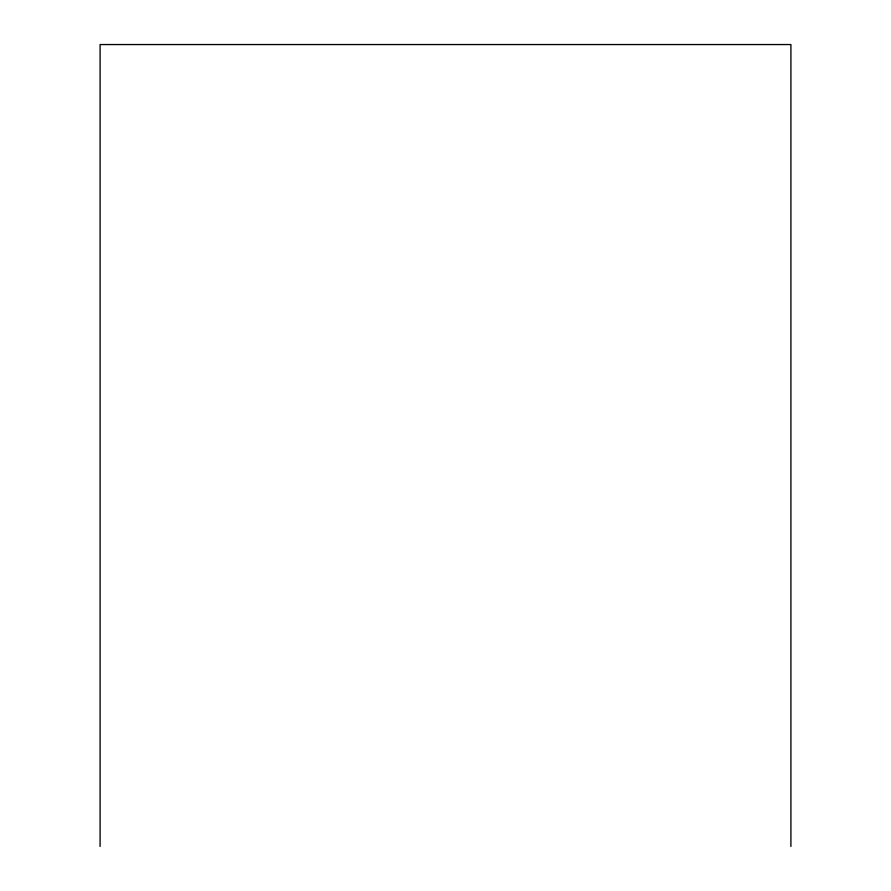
<?xml version="1.0" encoding="UTF-8"?>
<svg xmlns="http://www.w3.org/2000/svg" width="891" height="891" viewBox="0 0 891 891"><rect width="100%" height="100%" fill="white"/><g stroke="black" fill="none" stroke-linecap="round" stroke-linejoin="round"><path stroke-width="1.34" d="M790.907 846.45L790.907 44.55L100.093 44.55L100.093 846.45"/></g></svg>
